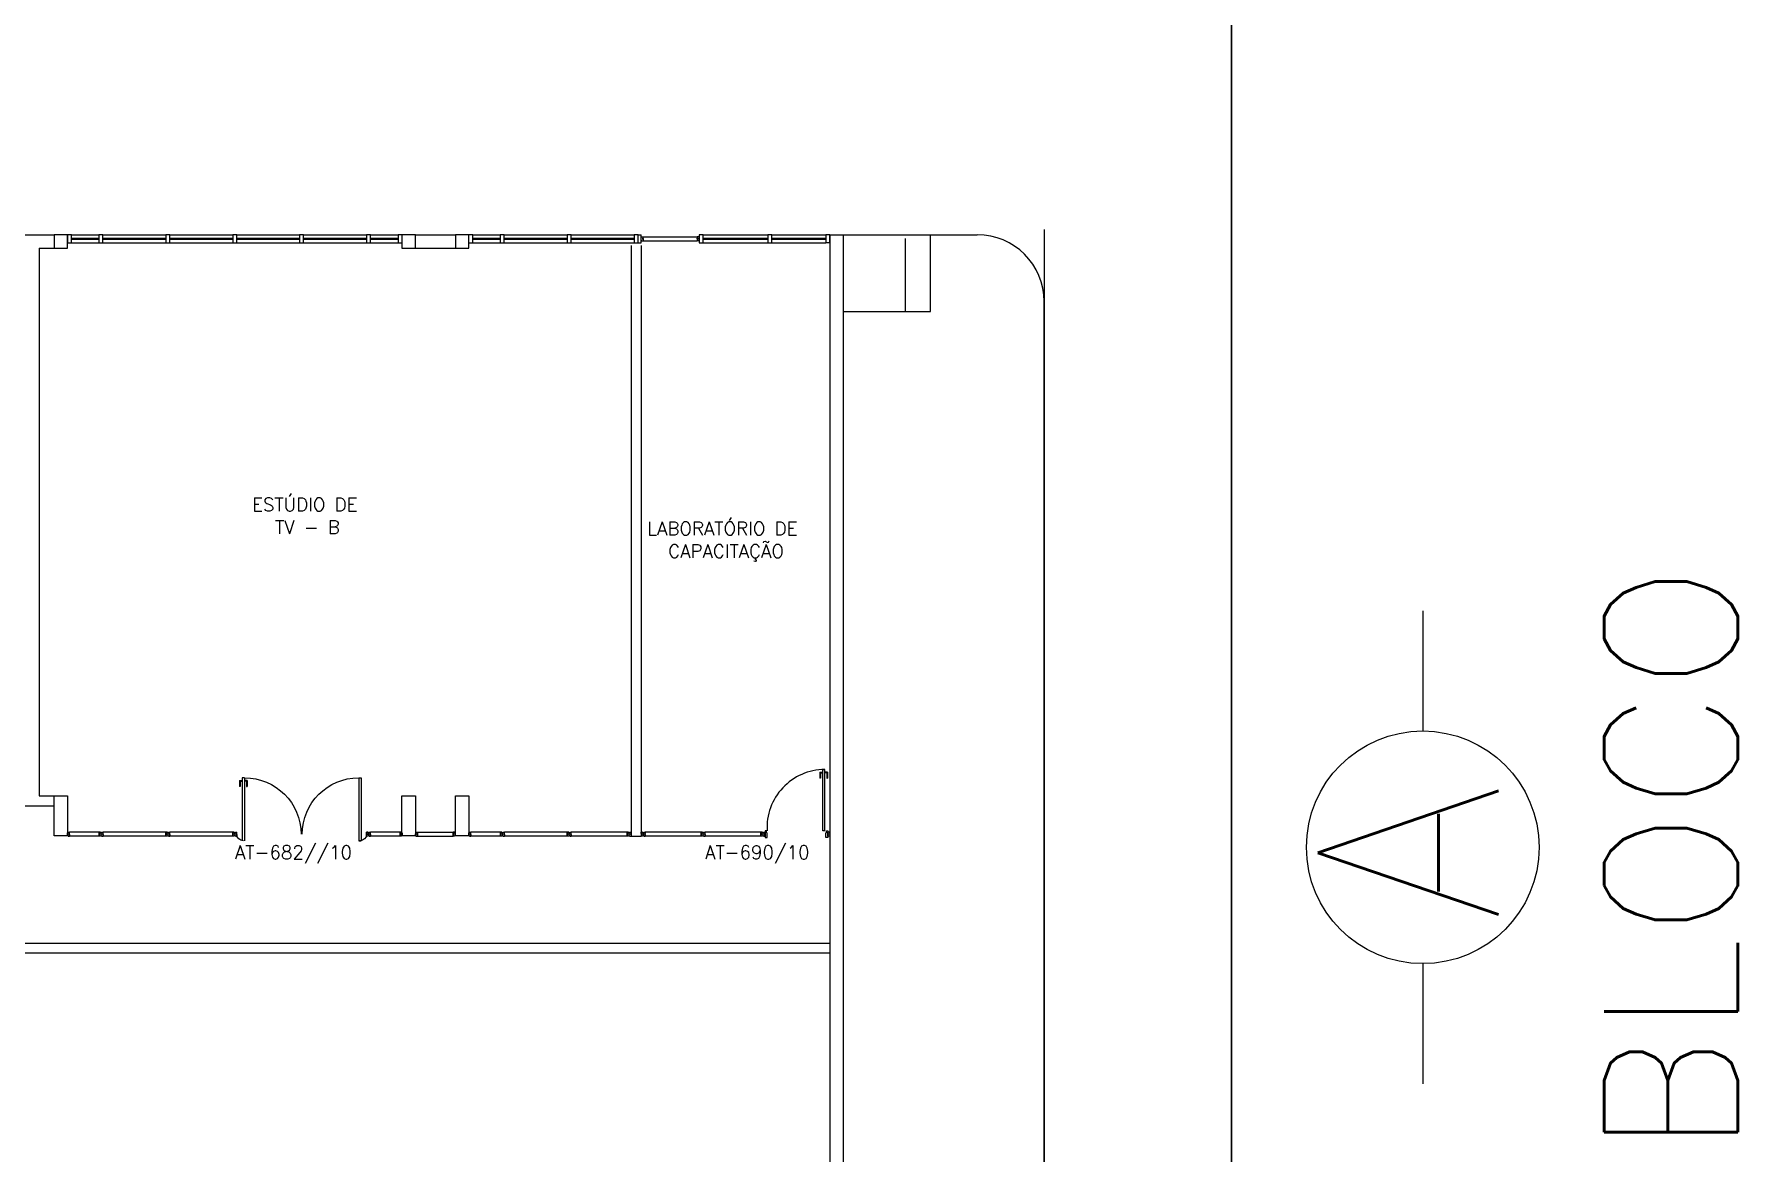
# Model space of a CAD drawing. Header units: millimetres. Extents: x 2552 to 3104, y 1319 to 1450.
# Drawn here: x 2765.37 to 2790.84, y 1338.01 to 1354.74 of the extents above; entities that cross this region are included whole.
import ezdxf

# ---------------------------------------------------------------- set-up
doc = ezdxf.new("R2010")
doc.units = ezdxf.units.MM
doc.linetypes.add('HIDDEN', pattern=[0.375, 0.25, -0.125])
for name, color, linetype in [('AR-DIV-EXI', 2, 'Continuous'), ('AR-EST-CNC', 3, 'Continuous'), ('AR-PIS', 1, 'Continuous'), ('AR-POR-PRJ', 1, 'HIDDEN'), ('AR-REV', 2, 'Continuous'), ('BI-POR-EXI', 2, 'Continuous'), ('DIV', 2, 'Continuous'), ('PA-ARR-CAL', 1, 'Continuous'), ('PISO', 1, 'Continuous'), ('TEXTO', 2, 'Continuous'), ('TEXTO-ENDEREÇO', 2, 'Continuous'), ('TXT-IDENTIFICAÇÃO', 4, 'Continuous')]:
    doc.layers.add(name, color=color, linetype=linetype)
doc.styles.add('LEGENDA', font='romans.shx', dxfattribs={"height": 0.2})
doc.styles.add('UNB-100', font='simplex.shx', dxfattribs={"height": 0.2})
doc.styles.add('UNB-100-1', font='simplex.shx', dxfattribs={"height": 0.2})

# ---------------------------------------------------------------- blocks, each defined once
blk = doc.blocks.new('ESQCIR-TTN')
for p, q in [((0, 0), (0, -0.12)), ((0.06, 0), (0, 0)), ((0.06, 0), (0.477, 0)), ((0.06, -0.12), (0.06, 0)), ((0.53, 0), (0.47, 0)), ((0.47, 0), (0.47, -0.12)), ((0.53, 0), (1.472, 0)), ((0.53, -0.12), (0.53, 0)), ((1.53, 0), (1.47, 0)), ((1.47, 0), (1.47, -0.12)), ((1.53, 0), (2.472, 0)), ((1.53, -0.12), (1.53, 0)), ((2.53, 0), (2.47, 0)), ((2.47, 0), (2.47, -0.12)), ((2.53, 0), (3.472, 0)), ((2.53, -0.12), (2.53, 0)), ((3.53, 0), (3.47, 0)), ((3.47, 0), (3.47, -0.12)), ((3.53, 0), (4.472, 0)), ((3.53, -0.12), (3.53, 0)), ((4.53, 0), (4.47, 0)), ((4.47, 0), (4.47, -0.12)), ((4.53, 0), (4.941, 0)), ((4.53, -0.12), (4.53, 0)), ((4.941, 0), (4.941, -0.12)), ((5.001, 0), (4.941, 0)), ((5.001, -0.12), (5.001, 0)), ((0, -0.12), (0.06, -0.12)), ((0.06, -0.054), (0.477, -0.054)), ((0.06, -0.066), (0.477, -0.066)), ((0.06, -0.12), (0.477, -0.12)), ((0.47, -0.12), (0.53, -0.12)), ((0.53, -0.054), (1.472, -0.054)), ((0.53, -0.066), (1.472, -0.066)), ((0.53, -0.12), (1.472, -0.12)), ((1.47, -0.12), (1.53, -0.12)), ((1.53, -0.054), (2.472, -0.054)), ((1.53, -0.066), (2.472, -0.066)), ((1.53, -0.12), (2.472, -0.12)), ((2.47, -0.12), (2.53, -0.12)), ((2.53, -0.054), (3.472, -0.054)), ((2.53, -0.066), (3.472, -0.066)), ((2.53, -0.12), (3.472, -0.12)), ((3.47, -0.12), (3.53, -0.12)), ((3.53, -0.054), (4.472, -0.054)), ((3.53, -0.066), (4.472, -0.066)), ((3.53, -0.12), (4.472, -0.12)), ((4.47, -0.12), (4.53, -0.12)), ((4.53, -0.05), (4.941, -0.05)), ((4.53, -0.066), (4.941, -0.066)), ((4.53, -0.12), (4.941, -0.12)), ((4.941, -0.12), (5.001, -0.12))]:
    blk.add_line(p, q)
blk = doc.blocks.new('PDV2D-TTN')
at = {"layer": 'DIV'}
for p, q in [((0.03, 0.05), (0.06, 0.05)), ((0.03, 0.035), (0.03, 0.05)), ((0.03, -0.035), (0.03, 0.035)), ((0.06, 0.05), (0.06, -0.02)), ((0.941, 0.05), (0.941, -0.02)), ((0.971, 0.05), (0.941, 0.05)), ((0.971, 0.035), (0.971, 0.05)), ((0.971, -0.035), (0.971, 0.035)), ((0.03, -0.05), (0.03, -0.035)), ((0.05, -0.05), (0.03, -0.05)), ((0.05, -0.02), (0.06, -0.02)), ((0.05, -0.02), (0.05, -0.05)), ((0.079, -0.05), (0.109, -0.05)), ((0.079, -0.05), (0.079, -0.965)), ((0.109, -0.05), (0.109, -0.965)), ((0.951, -0.02), (0.941, -0.02)), ((0.951, -0.02), (0.951, -0.05)), ((0.951, -0.05), (0.971, -0.05)), ((0.971, -0.05), (0.971, -0.035)), ((0.109, -0.965), (0.079, -0.965))]:
    blk.add_line(p, q, dxfattribs=at)
at = {"layer": 'DIV', "color": 1}
for p, q in [((0.036, -0.925), (0.036, -0.835)), ((0.046, -0.835), (0.036, -0.835)), ((0.036, -0.915), (0.079, -0.915)), ((0.036, -0.925), (0.079, -0.925)), ((0.046, -0.915), (0.046, -0.835)), ((0.141, -0.915), (0.109, -0.915)), ((0.151, -0.925), (0.109, -0.925)), ((0.141, -0.915), (0.141, -0.835)), ((0.141, -0.835), (0.151, -0.835)), ((0.151, -0.925), (0.151, -0.835))]:
    blk.add_line(p, q, dxfattribs=at)
blk.add_arc((0.076, -0.1), 0.865, 270.2128, 3.3212, dxfattribs=at)
blk = doc.blocks.new('PDVDP-TTN')
at = {"color": 2}
for p, q in [((0.112, 0.84), (0.112, -0.1)), ((0.147, 0.84), (0.112, 0.84)), ((0.147, 0.84), (0.147, -0.1)), ((1.853, 0.84), (1.888, 0.84)), ((1.853, 0.84), (1.853, -0.1)), ((1.888, 0.84), (1.888, -0.1)), ((0.009, 0), (-0.009, 0)), ((0, -0.012), (0, 0.01)), ((0.147, -0.1), (0.112, -0.1))]:
    blk.add_line(p, q, dxfattribs=at)
at = {"color": 1}
for centre, radius, start, end in [((0.148, -0.002), 0.843, 0, 90), ((1.853, -0.002), 0.843, 90, 180), ((0.131, 0), 0.101, 180, 270), ((1.87, 0), 0.101, 270, 0)]:
    blk.add_arc(centre, radius, start, end, dxfattribs=at)

msp = doc.modelspace()

# ---------------------------------------------------------------- linework, layer by layer
at = {"layer": 'AR-DIV-EXI'}
for p, q in [((2765.862, 1342.777), (2765.872, 1342.777)), ((2765.862, 1342.777), (2765.872, 1342.777)), ((2765.872, 1342.777), (2765.862, 1342.777)), ((2765.875, 1342.797), (2765.867, 1342.797)), ((2765.867, 1342.778), (2765.867, 1342.797)), ((2765.867, 1342.772), (2765.867, 1342.782)), ((2765.867, 1342.782), (2765.867, 1342.772)), ((2765.867, 1342.757), (2765.867, 1342.778)), ((2765.867, 1342.757), (2765.875, 1342.757)), ((2765.875, 1342.807), (2765.897, 1342.807)), ((2765.875, 1342.807), (2765.875, 1342.797)), ((2765.875, 1342.747), (2765.875, 1342.757)), ((2765.875, 1342.747), (2765.897, 1342.747)), ((2765.888, 1342.783), (2765.897, 1342.783)), ((2765.888, 1342.783), (2765.888, 1342.771)), ((2765.888, 1342.783), (2765.897, 1342.783)), ((2765.888, 1342.783), (2765.888, 1342.771)), ((2765.888, 1342.773), (2765.888, 1342.781)), ((2765.888, 1342.771), (2765.897, 1342.771)), ((2765.888, 1342.771), (2765.897, 1342.771)), ((2765.89, 1342.783), (2765.894, 1342.783)), ((2765.89, 1342.771), (2765.894, 1342.771)), ((2765.897, 1342.747), (2765.897, 1342.807)), ((2765.897, 1342.747), (2765.897, 1342.807)), ((2766.337, 1342.807), (2765.897, 1342.807)), ((2765.897, 1342.786), (2765.897, 1342.804)), ((2765.897, 1342.772), (2765.897, 1342.782)), ((2765.897, 1342.772), (2765.897, 1342.782)), ((2765.897, 1342.768), (2765.897, 1342.75)), ((2766.337, 1342.747), (2765.897, 1342.747)), ((2766.359, 1342.807), (2766.337, 1342.807)), ((2766.337, 1342.807), (2766.337, 1342.783)), ((2766.337, 1342.747), (2766.337, 1342.807)), ((2766.337, 1342.807), (2766.337, 1342.786)), ((2766.337, 1342.786), (2766.337, 1342.804)), ((2766.349, 1342.783), (2766.337, 1342.783)), ((2766.347, 1342.783), (2766.337, 1342.783)), ((2766.337, 1342.772), (2766.337, 1342.782)), ((2766.337, 1342.747), (2766.337, 1342.771)), ((2766.349, 1342.771), (2766.337, 1342.771)), ((2766.347, 1342.771), (2766.337, 1342.771)), ((2766.337, 1342.768), (2766.337, 1342.75)), ((2766.359, 1342.747), (2766.337, 1342.747)), ((2766.347, 1342.783), (2766.347, 1342.771)), ((2766.349, 1342.771), (2766.349, 1342.783)), ((2766.359, 1342.807), (2766.359, 1342.797)), ((2766.359, 1342.797), (2766.375, 1342.797)), ((2766.359, 1342.757), (2766.375, 1342.757)), ((2766.359, 1342.747), (2766.359, 1342.757)), ((2766.362, 1342.777), (2766.372, 1342.777)), ((2766.372, 1342.777), (2766.362, 1342.777)), ((2766.362, 1342.777), (2766.372, 1342.777)), ((2766.372, 1342.777), (2766.362, 1342.777)), ((2766.367, 1342.782), (2766.367, 1342.772)), ((2766.367, 1342.772), (2766.367, 1342.782)), ((2766.367, 1342.782), (2766.367, 1342.772)), ((2766.375, 1342.807), (2766.397, 1342.807)), ((2766.375, 1342.807), (2766.375, 1342.797)), ((2766.375, 1342.747), (2766.375, 1342.757)), ((2766.375, 1342.747), (2766.397, 1342.747)), ((2766.388, 1342.783), (2766.397, 1342.783)), ((2766.388, 1342.783), (2766.388, 1342.771)), ((2766.388, 1342.771), (2766.388, 1342.783)), ((2766.388, 1342.783), (2766.397, 1342.783)), ((2766.388, 1342.771), (2766.397, 1342.771)), ((2766.388, 1342.771), (2766.397, 1342.771)), ((2766.397, 1342.747), (2766.397, 1342.807)), ((2766.397, 1342.783), (2766.397, 1342.807)), ((2767.337, 1342.807), (2766.397, 1342.807)), ((2766.397, 1342.772), (2766.397, 1342.782)), ((2766.397, 1342.771), (2766.397, 1342.747)), ((2767.337, 1342.747), (2766.397, 1342.747)), ((2767.359, 1342.807), (2767.337, 1342.807)), ((2767.337, 1342.807), (2767.337, 1342.783)), ((2767.337, 1342.807), (2767.337, 1342.786)), ((2767.337, 1342.747), (2767.337, 1342.807)), ((2767.337, 1342.786), (2767.337, 1342.804)), ((2767.349, 1342.783), (2767.337, 1342.783)), ((2767.347, 1342.783), (2767.337, 1342.783)), ((2767.337, 1342.772), (2767.337, 1342.782)), ((2767.337, 1342.747), (2767.337, 1342.771)), ((2767.349, 1342.771), (2767.337, 1342.771)), ((2767.347, 1342.771), (2767.337, 1342.771)), ((2767.337, 1342.768), (2767.337, 1342.75)), ((2767.359, 1342.747), (2767.337, 1342.747)), ((2767.349, 1342.771), (2767.349, 1342.783)), ((2767.359, 1342.807), (2767.359, 1342.797)), ((2767.359, 1342.797), (2767.375, 1342.797)), ((2767.359, 1342.757), (2767.375, 1342.757)), ((2767.359, 1342.747), (2767.359, 1342.757)), ((2767.362, 1342.777), (2767.372, 1342.777)), ((2767.372, 1342.777), (2767.362, 1342.777)), ((2767.362, 1342.777), (2767.372, 1342.777)), ((2767.372, 1342.777), (2767.362, 1342.777)), ((2767.367, 1342.782), (2767.367, 1342.772)), ((2767.367, 1342.772), (2767.367, 1342.782)), ((2767.367, 1342.782), (2767.367, 1342.772)), ((2767.375, 1342.807), (2767.397, 1342.807)), ((2767.375, 1342.807), (2767.375, 1342.797)), ((2767.375, 1342.747), (2767.375, 1342.757)), ((2767.375, 1342.747), (2767.397, 1342.747)), ((2767.388, 1342.783), (2767.397, 1342.783)), ((2767.388, 1342.783), (2767.388, 1342.771)), ((2767.388, 1342.771), (2767.388, 1342.783)), ((2767.388, 1342.783), (2767.397, 1342.783)), ((2767.388, 1342.771), (2767.397, 1342.771)), ((2767.388, 1342.771), (2767.397, 1342.771)), ((2768.337, 1342.807), (2767.397, 1342.807)), ((2767.397, 1342.747), (2767.397, 1342.807)), ((2767.397, 1342.783), (2767.397, 1342.807)), ((2767.397, 1342.772), (2767.397, 1342.782)), ((2767.397, 1342.771), (2767.397, 1342.747)), ((2768.337, 1342.747), (2767.397, 1342.747)), ((2768.337, 1342.807), (2768.337, 1342.786)), ((2768.337, 1342.807), (2768.337, 1342.783)), ((2768.359, 1342.807), (2768.337, 1342.807)), ((2768.337, 1342.747), (2768.337, 1342.807)), ((2768.337, 1342.786), (2768.337, 1342.804)), ((2768.347, 1342.783), (2768.337, 1342.783)), ((2768.349, 1342.783), (2768.337, 1342.783)), ((2768.337, 1342.772), (2768.337, 1342.782)), ((2768.347, 1342.771), (2768.337, 1342.771)), ((2768.349, 1342.771), (2768.337, 1342.771)), ((2768.337, 1342.747), (2768.337, 1342.771)), ((2768.337, 1342.768), (2768.337, 1342.75)), ((2768.359, 1342.747), (2768.337, 1342.747)), ((2768.347, 1342.783), (2768.347, 1342.771)), ((2768.349, 1342.771), (2768.349, 1342.783)), ((2768.359, 1342.807), (2768.359, 1342.797)), ((2768.359, 1342.797), (2768.375, 1342.797)), ((2768.359, 1342.747), (2768.359, 1342.757)), ((2768.359, 1342.757), (2768.375, 1342.757)), ((2768.372, 1342.777), (2768.362, 1342.777)), ((2768.362, 1342.777), (2768.372, 1342.777)), ((2768.372, 1342.777), (2768.362, 1342.777)), ((2768.362, 1342.777), (2768.372, 1342.777)), ((2768.367, 1342.782), (2768.367, 1342.772)), ((2768.367, 1342.772), (2768.367, 1342.782)), ((2768.367, 1342.782), (2768.367, 1342.772)), ((2768.375, 1342.807), (2768.375, 1342.797)), ((2768.375, 1342.807), (2768.397, 1342.807)), ((2768.375, 1342.747), (2768.375, 1342.757)), ((2768.375, 1342.747), (2768.397, 1342.747)), ((2768.388, 1342.783), (2768.397, 1342.783)), ((2768.388, 1342.783), (2768.397, 1342.783)), ((2768.388, 1342.771), (2768.388, 1342.783)), ((2768.388, 1342.783), (2768.388, 1342.771)), ((2768.388, 1342.771), (2768.397, 1342.771)), ((2768.388, 1342.771), (2768.397, 1342.771)), ((2768.397, 1342.783), (2768.397, 1342.807)), ((2768.397, 1342.747), (2768.397, 1342.807)), ((2768.397, 1342.772), (2768.397, 1342.782)), ((2768.397, 1342.771), (2768.397, 1342.747)), ((2770.337, 1342.807), (2770.337, 1342.786)), ((2770.337, 1342.747), (2770.337, 1342.807)), ((2770.359, 1342.807), (2770.337, 1342.807)), ((2770.337, 1342.807), (2770.337, 1342.783)), ((2770.337, 1342.786), (2770.337, 1342.804)), ((2770.347, 1342.783), (2770.337, 1342.783)), ((2770.349, 1342.783), (2770.337, 1342.783)), ((2770.337, 1342.772), (2770.337, 1342.782)), ((2770.347, 1342.771), (2770.337, 1342.771)), ((2770.337, 1342.747), (2770.337, 1342.771)), ((2770.349, 1342.771), (2770.337, 1342.771)), ((2770.337, 1342.768), (2770.337, 1342.75)), ((2770.359, 1342.747), (2770.337, 1342.747)), ((2770.347, 1342.783), (2770.347, 1342.771)), ((2770.349, 1342.771), (2770.349, 1342.783)), ((2770.359, 1342.807), (2770.359, 1342.797)), ((2770.359, 1342.797), (2770.375, 1342.797)), ((2770.359, 1342.757), (2770.375, 1342.757)), ((2770.359, 1342.747), (2770.359, 1342.757)), ((2770.372, 1342.777), (2770.362, 1342.777)), ((2770.362, 1342.777), (2770.372, 1342.777)), ((2770.372, 1342.777), (2770.362, 1342.777)), ((2770.362, 1342.777), (2770.372, 1342.777)), ((2770.367, 1342.782), (2770.367, 1342.772)), ((2770.367, 1342.782), (2770.367, 1342.772)), ((2770.367, 1342.772), (2770.367, 1342.782)), ((2770.375, 1342.807), (2770.397, 1342.807)), ((2770.375, 1342.807), (2770.375, 1342.797)), ((2770.375, 1342.747), (2770.375, 1342.757)), ((2770.375, 1342.747), (2770.397, 1342.747)), ((2770.388, 1342.783), (2770.397, 1342.783)), ((2770.388, 1342.783), (2770.388, 1342.771)), ((2770.388, 1342.771), (2770.388, 1342.783)), ((2770.388, 1342.783), (2770.397, 1342.783)), ((2770.388, 1342.771), (2770.397, 1342.771)), ((2770.388, 1342.771), (2770.397, 1342.771)), ((2770.837, 1342.807), (2770.397, 1342.807)), ((2770.397, 1342.747), (2770.397, 1342.807)), ((2770.397, 1342.783), (2770.397, 1342.807)), ((2770.397, 1342.772), (2770.397, 1342.782)), ((2770.397, 1342.771), (2770.397, 1342.747)), ((2770.837, 1342.747), (2770.397, 1342.747)), ((2770.837, 1342.747), (2770.837, 1342.807)), ((2770.837, 1342.807), (2770.837, 1342.786)), ((2770.837, 1342.806), (2770.837, 1342.746)), ((2770.859, 1342.806), (2770.837, 1342.806)), ((2770.837, 1342.786), (2770.837, 1342.804)), ((2770.837, 1342.785), (2770.837, 1342.803)), ((2770.846, 1342.783), (2770.837, 1342.783)), ((2770.846, 1342.782), (2770.837, 1342.782)), ((2770.837, 1342.772), (2770.837, 1342.782)), ((2770.837, 1342.781), (2770.837, 1342.771)), ((2770.846, 1342.771), (2770.837, 1342.771)), ((2770.846, 1342.77), (2770.837, 1342.77)), ((2770.837, 1342.768), (2770.837, 1342.75)), ((2770.837, 1342.767), (2770.837, 1342.749)), ((2770.859, 1342.746), (2770.837, 1342.746)), ((2770.844, 1342.782), (2770.84, 1342.782)), ((2770.844, 1342.77), (2770.84, 1342.77)), ((2770.846, 1342.783), (2770.846, 1342.771)), ((2770.846, 1342.77), (2770.846, 1342.782)), ((2770.846, 1342.78), (2770.846, 1342.772)), ((2770.859, 1342.806), (2770.859, 1342.796)), ((2770.867, 1342.796), (2770.859, 1342.796)), ((2770.859, 1342.756), (2770.867, 1342.756)), ((2770.859, 1342.746), (2770.859, 1342.756)), ((2770.872, 1342.777), (2770.862, 1342.777)), ((2770.872, 1342.776), (2770.862, 1342.776)), ((2770.867, 1342.796), (2770.867, 1342.775)), ((2770.867, 1342.782), (2770.867, 1342.772)), ((2770.867, 1342.781), (2770.867, 1342.771)), ((2770.867, 1342.775), (2770.867, 1342.756)), ((2771.06, 1342.777), (2771.071, 1342.777)), ((2771.06, 1342.776), (2771.071, 1342.776)), ((2771.066, 1342.796), (2771.074, 1342.796)), ((2771.066, 1342.796), (2771.066, 1342.775)), ((2771.066, 1342.782), (2771.066, 1342.772)), ((2771.066, 1342.781), (2771.066, 1342.771)), ((2771.066, 1342.775), (2771.066, 1342.756)), ((2771.074, 1342.756), (2771.066, 1342.756)), ((2771.074, 1342.806), (2771.074, 1342.796)), ((2771.074, 1342.806), (2771.096, 1342.806)), ((2771.074, 1342.746), (2771.074, 1342.756)), ((2771.074, 1342.746), (2771.096, 1342.746)), ((2771.086, 1342.783), (2771.086, 1342.771)), ((2771.086, 1342.783), (2771.096, 1342.783)), ((2771.086, 1342.782), (2771.096, 1342.782)), ((2771.086, 1342.77), (2771.086, 1342.782)), ((2771.086, 1342.78), (2771.086, 1342.772)), ((2771.086, 1342.771), (2771.096, 1342.771)), ((2771.086, 1342.77), (2771.096, 1342.77)), ((2771.088, 1342.782), (2771.093, 1342.782)), ((2771.088, 1342.77), (2771.093, 1342.77)), ((2771.096, 1342.807), (2771.631, 1342.807)), ((2771.096, 1342.747), (2771.096, 1342.807)), ((2771.096, 1342.807), (2771.096, 1342.786)), ((2771.096, 1342.806), (2771.096, 1342.746)), ((2771.096, 1342.786), (2771.096, 1342.804)), ((2771.096, 1342.785), (2771.096, 1342.803)), ((2771.096, 1342.772), (2771.096, 1342.782)), ((2771.096, 1342.781), (2771.096, 1342.771)), ((2771.096, 1342.768), (2771.096, 1342.75)), ((2771.096, 1342.767), (2771.096, 1342.749)), ((2771.096, 1342.747), (2771.631, 1342.747)), ((2771.631, 1342.807), (2771.631, 1342.747)), ((2771.653, 1342.807), (2771.631, 1342.807)), ((2771.631, 1342.748), (2771.631, 1342.807)), ((2771.631, 1342.807), (2771.631, 1342.787)), ((2771.631, 1342.787), (2771.631, 1342.805)), ((2771.631, 1342.786), (2771.631, 1342.804)), ((2771.641, 1342.784), (2771.631, 1342.784)), ((2771.641, 1342.783), (2771.631, 1342.783)), ((2771.631, 1342.773), (2771.631, 1342.783)), ((2771.631, 1342.782), (2771.631, 1342.772)), ((2771.641, 1342.772), (2771.631, 1342.772)), ((2771.641, 1342.771), (2771.631, 1342.771)), ((2771.631, 1342.769), (2771.631, 1342.751)), ((2771.631, 1342.768), (2771.631, 1342.75)), ((2771.653, 1342.747), (2771.631, 1342.747)), ((2771.639, 1342.783), (2771.634, 1342.783)), ((2771.639, 1342.771), (2771.634, 1342.771)), ((2771.641, 1342.784), (2771.641, 1342.772)), ((2771.641, 1342.771), (2771.641, 1342.783)), ((2771.641, 1342.781), (2771.641, 1342.773)), ((2771.653, 1342.807), (2771.653, 1342.797)), ((2771.661, 1342.797), (2771.653, 1342.797)), ((2771.653, 1342.757), (2771.661, 1342.757)), ((2771.653, 1342.747), (2771.653, 1342.757)), ((2771.666, 1342.778), (2771.656, 1342.778)), ((2771.666, 1342.777), (2771.656, 1342.777)), ((2771.661, 1342.797), (2771.661, 1342.777)), ((2771.661, 1342.784), (2771.661, 1342.773)), ((2771.661, 1342.782), (2771.661, 1342.772)), ((2771.661, 1342.777), (2771.661, 1342.757)), ((2771.862, 1342.777), (2771.872, 1342.777)), ((2771.862, 1342.777), (2771.872, 1342.777)), ((2771.872, 1342.777), (2771.862, 1342.777)), ((2771.875, 1342.797), (2771.867, 1342.797)), ((2771.867, 1342.778), (2771.867, 1342.797)), ((2771.867, 1342.772), (2771.867, 1342.782)), ((2771.867, 1342.782), (2771.867, 1342.772)), ((2771.867, 1342.757), (2771.867, 1342.778)), ((2771.867, 1342.757), (2771.875, 1342.757)), ((2771.875, 1342.807), (2771.897, 1342.807)), ((2771.875, 1342.807), (2771.875, 1342.797)), ((2771.875, 1342.747), (2771.875, 1342.757)), ((2771.875, 1342.747), (2771.897, 1342.747)), ((2771.888, 1342.783), (2771.897, 1342.783)), ((2771.888, 1342.783), (2771.888, 1342.771)), ((2771.888, 1342.783), (2771.897, 1342.783)), ((2771.888, 1342.783), (2771.888, 1342.771)), ((2771.888, 1342.773), (2771.888, 1342.781)), ((2771.888, 1342.771), (2771.897, 1342.771)), ((2771.888, 1342.771), (2771.897, 1342.771)), ((2771.89, 1342.783), (2771.894, 1342.783)), ((2771.89, 1342.771), (2771.894, 1342.771)), ((2771.897, 1342.747), (2771.897, 1342.807)), ((2771.897, 1342.747), (2771.897, 1342.807)), ((2772.337, 1342.807), (2771.897, 1342.807)), ((2771.897, 1342.786), (2771.897, 1342.804)), ((2771.897, 1342.772), (2771.897, 1342.782)), ((2771.897, 1342.772), (2771.897, 1342.782)), ((2771.897, 1342.768), (2771.897, 1342.75)), ((2772.337, 1342.747), (2771.897, 1342.747)), ((2772.359, 1342.807), (2772.337, 1342.807)), ((2772.337, 1342.807), (2772.337, 1342.783)), ((2772.337, 1342.747), (2772.337, 1342.807)), ((2772.337, 1342.807), (2772.337, 1342.786)), ((2772.337, 1342.786), (2772.337, 1342.804)), ((2772.349, 1342.783), (2772.337, 1342.783)), ((2772.347, 1342.783), (2772.337, 1342.783)), ((2772.337, 1342.772), (2772.337, 1342.782)), ((2772.337, 1342.747), (2772.337, 1342.771)), ((2772.349, 1342.771), (2772.337, 1342.771)), ((2772.347, 1342.771), (2772.337, 1342.771)), ((2772.337, 1342.768), (2772.337, 1342.75)), ((2772.359, 1342.747), (2772.337, 1342.747)), ((2772.347, 1342.783), (2772.347, 1342.771)), ((2772.349, 1342.771), (2772.349, 1342.783)), ((2772.359, 1342.807), (2772.359, 1342.797)), ((2772.359, 1342.797), (2772.375, 1342.797)), ((2772.359, 1342.757), (2772.375, 1342.757)), ((2772.359, 1342.747), (2772.359, 1342.757)), ((2772.362, 1342.777), (2772.372, 1342.777)), ((2772.372, 1342.777), (2772.362, 1342.777)), ((2772.362, 1342.777), (2772.372, 1342.777)), ((2772.372, 1342.777), (2772.362, 1342.777)), ((2772.367, 1342.782), (2772.367, 1342.772)), ((2772.367, 1342.772), (2772.367, 1342.782)), ((2772.367, 1342.782), (2772.367, 1342.772)), ((2772.375, 1342.807), (2772.397, 1342.807)), ((2772.375, 1342.807), (2772.375, 1342.797)), ((2772.375, 1342.747), (2772.375, 1342.757)), ((2772.375, 1342.747), (2772.397, 1342.747)), ((2772.388, 1342.783), (2772.397, 1342.783)), ((2772.388, 1342.783), (2772.388, 1342.771)), ((2772.388, 1342.771), (2772.388, 1342.783)), ((2772.388, 1342.783), (2772.397, 1342.783)), ((2772.388, 1342.771), (2772.397, 1342.771)), ((2772.388, 1342.771), (2772.397, 1342.771)), ((2772.397, 1342.747), (2772.397, 1342.807)), ((2772.397, 1342.783), (2772.397, 1342.807)), ((2773.337, 1342.807), (2772.397, 1342.807)), ((2772.397, 1342.772), (2772.397, 1342.782)), ((2772.397, 1342.771), (2772.397, 1342.747)), ((2773.337, 1342.747), (2772.397, 1342.747)), ((2773.359, 1342.807), (2773.337, 1342.807)), ((2773.337, 1342.807), (2773.337, 1342.783)), ((2773.337, 1342.807), (2773.337, 1342.786)), ((2773.337, 1342.747), (2773.337, 1342.807)), ((2773.337, 1342.786), (2773.337, 1342.804)), ((2773.349, 1342.783), (2773.337, 1342.783)), ((2773.347, 1342.783), (2773.337, 1342.783)), ((2773.337, 1342.772), (2773.337, 1342.782)), ((2773.337, 1342.747), (2773.337, 1342.771)), ((2773.349, 1342.771), (2773.337, 1342.771)), ((2773.347, 1342.771), (2773.337, 1342.771)), ((2773.337, 1342.768), (2773.337, 1342.75)), ((2773.359, 1342.747), (2773.337, 1342.747)), ((2773.347, 1342.783), (2773.347, 1342.771)), ((2773.349, 1342.771), (2773.349, 1342.783)), ((2773.359, 1342.807), (2773.359, 1342.797)), ((2773.359, 1342.797), (2773.375, 1342.797)), ((2773.359, 1342.757), (2773.375, 1342.757)), ((2773.359, 1342.747), (2773.359, 1342.757)), ((2773.362, 1342.777), (2773.372, 1342.777)), ((2773.372, 1342.777), (2773.362, 1342.777)), ((2773.362, 1342.777), (2773.372, 1342.777)), ((2773.372, 1342.777), (2773.362, 1342.777)), ((2773.367, 1342.782), (2773.367, 1342.772)), ((2773.367, 1342.772), (2773.367, 1342.782)), ((2773.367, 1342.782), (2773.367, 1342.772)), ((2773.375, 1342.807), (2773.397, 1342.807)), ((2773.375, 1342.807), (2773.375, 1342.797)), ((2773.375, 1342.747), (2773.375, 1342.757)), ((2773.375, 1342.747), (2773.397, 1342.747)), ((2773.388, 1342.783), (2773.397, 1342.783)), ((2773.388, 1342.783), (2773.388, 1342.771)), ((2773.388, 1342.771), (2773.388, 1342.783)), ((2773.388, 1342.783), (2773.397, 1342.783)), ((2773.388, 1342.771), (2773.397, 1342.771)), ((2773.388, 1342.771), (2773.397, 1342.771)), ((2773.397, 1342.747), (2773.397, 1342.807)), ((2773.397, 1342.783), (2773.397, 1342.807)), ((2774.232, 1342.807), (2773.397, 1342.807)), ((2773.397, 1342.772), (2773.397, 1342.782)), ((2773.397, 1342.771), (2773.397, 1342.747)), ((2774.232, 1342.747), (2773.397, 1342.747)), ((2774.254, 1342.807), (2774.232, 1342.807)), ((2774.232, 1342.807), (2774.232, 1342.783)), ((2774.232, 1342.807), (2774.232, 1342.786)), ((2774.232, 1342.747), (2774.232, 1342.807)), ((2774.232, 1342.786), (2774.232, 1342.804)), ((2774.243, 1342.783), (2774.232, 1342.783)), ((2774.241, 1342.783), (2774.232, 1342.783)), ((2774.232, 1342.772), (2774.232, 1342.782)), ((2774.232, 1342.747), (2774.232, 1342.771)), ((2774.243, 1342.771), (2774.232, 1342.771)), ((2774.241, 1342.771), (2774.232, 1342.771)), ((2774.232, 1342.768), (2774.232, 1342.75)), ((2774.254, 1342.747), (2774.232, 1342.747)), ((2774.243, 1342.771), (2774.243, 1342.783)), ((2774.254, 1342.807), (2774.254, 1342.797)), ((2774.254, 1342.797), (2774.27, 1342.797)), ((2774.254, 1342.757), (2774.27, 1342.757)), ((2774.254, 1342.747), (2774.254, 1342.757)), ((2774.257, 1342.777), (2774.267, 1342.777)), ((2774.267, 1342.777), (2774.257, 1342.777)), ((2774.257, 1342.777), (2774.267, 1342.777)), ((2774.267, 1342.777), (2774.257, 1342.777)), ((2774.262, 1342.782), (2774.262, 1342.772)), ((2774.262, 1342.772), (2774.262, 1342.782)), ((2774.262, 1342.782), (2774.262, 1342.772)), ((2774.27, 1342.807), (2774.292, 1342.807)), ((2774.27, 1342.807), (2774.27, 1342.797)), ((2774.27, 1342.747), (2774.27, 1342.757)), ((2774.27, 1342.747), (2774.292, 1342.747)), ((2774.282, 1342.783), (2774.292, 1342.783)), ((2774.282, 1342.783), (2774.282, 1342.771)), ((2774.282, 1342.771), (2774.282, 1342.783)), ((2774.282, 1342.783), (2774.292, 1342.783)), ((2774.282, 1342.771), (2774.292, 1342.771)), ((2774.282, 1342.771), (2774.292, 1342.771)), ((2774.292, 1342.783), (2774.292, 1342.807)), ((2774.292, 1342.771), (2774.292, 1342.747)), ((2774.464, 1342.807), (2774.442, 1342.807)), ((2774.442, 1342.783), (2774.442, 1342.807)), ((2774.451, 1342.783), (2774.442, 1342.783)), ((2774.451, 1342.783), (2774.442, 1342.783)), ((2774.451, 1342.771), (2774.442, 1342.771)), ((2774.451, 1342.771), (2774.442, 1342.771)), ((2774.442, 1342.771), (2774.442, 1342.747)), ((2774.464, 1342.747), (2774.442, 1342.747)), ((2774.451, 1342.783), (2774.451, 1342.771)), ((2774.451, 1342.771), (2774.451, 1342.783)), ((2774.464, 1342.807), (2774.464, 1342.797)), ((2774.48, 1342.797), (2774.464, 1342.797)), ((2774.48, 1342.757), (2774.464, 1342.757)), ((2774.464, 1342.747), (2774.464, 1342.757)), ((2774.477, 1342.777), (2774.467, 1342.777)), ((2774.467, 1342.777), (2774.477, 1342.777)), ((2774.477, 1342.777), (2774.467, 1342.777)), ((2774.467, 1342.777), (2774.477, 1342.777)), ((2774.472, 1342.782), (2774.472, 1342.772)), ((2774.472, 1342.772), (2774.472, 1342.782)), ((2774.472, 1342.782), (2774.472, 1342.772)), ((2774.48, 1342.807), (2774.502, 1342.807)), ((2774.48, 1342.807), (2774.48, 1342.797)), ((2774.48, 1342.747), (2774.48, 1342.757)), ((2774.48, 1342.747), (2774.502, 1342.747)), ((2774.49, 1342.783), (2774.502, 1342.783)), ((2774.49, 1342.771), (2774.49, 1342.783)), ((2774.49, 1342.771), (2774.502, 1342.771)), ((2774.492, 1342.783), (2774.502, 1342.783)), ((2774.492, 1342.771), (2774.502, 1342.771)), ((2774.502, 1342.807), (2774.502, 1342.783)), ((2774.502, 1342.807), (2774.502, 1342.786)), ((2774.502, 1342.747), (2774.502, 1342.807)), ((2775.337, 1342.807), (2774.502, 1342.807)), ((2774.502, 1342.786), (2774.502, 1342.804)), ((2774.502, 1342.772), (2774.502, 1342.782)), ((2774.502, 1342.747), (2774.502, 1342.771)), ((2774.502, 1342.768), (2774.502, 1342.75)), ((2775.337, 1342.747), (2774.502, 1342.747)), ((2775.359, 1342.807), (2775.337, 1342.807)), ((2775.337, 1342.807), (2775.337, 1342.783)), ((2775.337, 1342.807), (2775.337, 1342.786)), ((2775.337, 1342.747), (2775.337, 1342.807)), ((2775.337, 1342.786), (2775.337, 1342.804)), ((2775.349, 1342.783), (2775.337, 1342.783)), ((2775.347, 1342.783), (2775.337, 1342.783)), ((2775.337, 1342.772), (2775.337, 1342.782)), ((2775.337, 1342.747), (2775.337, 1342.771)), ((2775.349, 1342.771), (2775.337, 1342.771)), ((2775.347, 1342.771), (2775.337, 1342.771)), ((2775.337, 1342.768), (2775.337, 1342.75)), ((2775.359, 1342.747), (2775.337, 1342.747)), ((2775.347, 1342.783), (2775.347, 1342.771)), ((2775.349, 1342.771), (2775.349, 1342.783)), ((2775.359, 1342.807), (2775.359, 1342.797)), ((2775.359, 1342.797), (2775.375, 1342.797)), ((2775.359, 1342.757), (2775.375, 1342.757)), ((2775.359, 1342.747), (2775.359, 1342.757)), ((2775.362, 1342.777), (2775.372, 1342.777)), ((2775.372, 1342.777), (2775.362, 1342.777)), ((2775.362, 1342.777), (2775.372, 1342.777)), ((2775.372, 1342.777), (2775.362, 1342.777)), ((2775.367, 1342.782), (2775.367, 1342.772)), ((2775.367, 1342.772), (2775.367, 1342.782)), ((2775.367, 1342.782), (2775.367, 1342.772)), ((2775.375, 1342.807), (2775.397, 1342.807)), ((2775.375, 1342.807), (2775.375, 1342.797)), ((2775.375, 1342.747), (2775.375, 1342.757)), ((2775.375, 1342.747), (2775.397, 1342.747)), ((2775.388, 1342.783), (2775.397, 1342.783)), ((2775.388, 1342.783), (2775.388, 1342.771)), ((2775.388, 1342.771), (2775.388, 1342.783)), ((2775.388, 1342.783), (2775.397, 1342.783)), ((2775.388, 1342.771), (2775.397, 1342.771)), ((2775.388, 1342.771), (2775.397, 1342.771)), ((2775.397, 1342.747), (2775.397, 1342.807)), ((2775.397, 1342.783), (2775.397, 1342.807)), ((2776.233, 1342.807), (2775.397, 1342.807)), ((2775.397, 1342.772), (2775.397, 1342.782)), ((2775.397, 1342.771), (2775.397, 1342.747)), ((2776.233, 1342.747), (2775.397, 1342.747)), ((2776.233, 1342.807), (2776.233, 1342.786)), ((2776.233, 1342.747), (2776.233, 1342.807)), ((2776.255, 1342.807), (2776.233, 1342.807)), ((2776.233, 1342.807), (2776.233, 1342.783)), ((2776.233, 1342.786), (2776.233, 1342.804)), ((2776.243, 1342.783), (2776.233, 1342.783)), ((2776.245, 1342.783), (2776.233, 1342.783)), ((2776.233, 1342.772), (2776.233, 1342.782)), ((2776.243, 1342.771), (2776.233, 1342.771)), ((2776.233, 1342.747), (2776.233, 1342.771)), ((2776.245, 1342.771), (2776.233, 1342.771)), ((2776.233, 1342.768), (2776.233, 1342.75)), ((2776.255, 1342.747), (2776.233, 1342.747)), ((2776.243, 1342.783), (2776.243, 1342.771)), ((2776.245, 1342.771), (2776.245, 1342.783)), ((2776.255, 1342.807), (2776.255, 1342.797)), ((2776.255, 1342.797), (2776.271, 1342.797)), ((2776.255, 1342.757), (2776.271, 1342.757)), ((2776.255, 1342.747), (2776.255, 1342.757)), ((2776.268, 1342.777), (2776.258, 1342.777)), ((2776.258, 1342.777), (2776.268, 1342.777)), ((2776.268, 1342.777), (2776.258, 1342.777)), ((2776.258, 1342.777), (2776.268, 1342.777)), ((2776.263, 1342.782), (2776.263, 1342.772)), ((2776.263, 1342.782), (2776.263, 1342.772)), ((2776.263, 1342.772), (2776.263, 1342.782)), ((2776.271, 1342.807), (2776.293, 1342.807)), ((2776.271, 1342.807), (2776.271, 1342.797)), ((2776.271, 1342.747), (2776.271, 1342.757)), ((2776.271, 1342.747), (2776.293, 1342.747)), ((2776.284, 1342.783), (2776.293, 1342.783)), ((2776.284, 1342.783), (2776.284, 1342.771)), ((2776.284, 1342.771), (2776.284, 1342.783)), ((2776.284, 1342.783), (2776.293, 1342.783)), ((2776.284, 1342.771), (2776.293, 1342.771)), ((2776.284, 1342.771), (2776.293, 1342.771)), ((2776.293, 1342.747), (2776.293, 1342.807)), ((2776.293, 1342.783), (2776.293, 1342.807)), ((2776.293, 1342.772), (2776.293, 1342.782)), ((2776.293, 1342.771), (2776.293, 1342.747)), ((2777.235, 1342.747), (2777.235, 1342.807)), ((2777.235, 1342.807), (2777.235, 1342.786)), ((2777.235, 1342.806), (2777.235, 1342.746)), ((2777.257, 1342.806), (2777.235, 1342.806)), ((2777.235, 1342.786), (2777.235, 1342.804)), ((2777.235, 1342.785), (2777.235, 1342.803)), ((2777.244, 1342.783), (2777.235, 1342.783)), ((2777.244, 1342.782), (2777.235, 1342.782)), ((2777.235, 1342.772), (2777.235, 1342.782)), ((2777.235, 1342.781), (2777.235, 1342.771)), ((2777.244, 1342.771), (2777.235, 1342.771)), ((2777.244, 1342.77), (2777.235, 1342.77)), ((2777.235, 1342.768), (2777.235, 1342.75)), ((2777.235, 1342.767), (2777.235, 1342.749)), ((2777.257, 1342.746), (2777.235, 1342.746)), ((2777.242, 1342.782), (2777.238, 1342.782)), ((2777.242, 1342.77), (2777.238, 1342.77)), ((2777.244, 1342.783), (2777.244, 1342.771)), ((2777.244, 1342.77), (2777.244, 1342.782)), ((2777.244, 1342.78), (2777.244, 1342.772)), ((2777.257, 1342.806), (2777.257, 1342.796)), ((2777.265, 1342.796), (2777.257, 1342.796)), ((2777.257, 1342.756), (2777.265, 1342.756)), ((2777.257, 1342.746), (2777.257, 1342.756)), ((2777.27, 1342.777), (2777.26, 1342.777)), ((2777.27, 1342.776), (2777.26, 1342.776)), ((2777.265, 1342.796), (2777.265, 1342.775)), ((2777.265, 1342.782), (2777.265, 1342.772)), ((2777.265, 1342.781), (2777.265, 1342.771)), ((2777.265, 1342.775), (2777.265, 1342.756))]:
    msp.add_line(p, q, dxfattribs=at)
at = {"layer": 'AR-EST-CNC'}
for points in [[(2765.666, 1351.538), (2765.866, 1351.538), (2765.866, 1351.738), (2765.666, 1351.738)], [(2770.866, 1351.538), (2771.066, 1351.538), (2771.066, 1351.738), (2770.866, 1351.738)], [(2771.666, 1351.538), (2771.866, 1351.538), (2771.866, 1351.738), (2771.666, 1351.738)], [(2765.666, 1343.348), (2765.866, 1343.348), (2765.866, 1342.748), (2765.666, 1342.748)], [(2770.866, 1343.348), (2771.066, 1343.348), (2771.066, 1342.748), (2770.866, 1342.748)], [(2771.666, 1343.348), (2771.866, 1343.348), (2771.866, 1342.748), (2771.666, 1342.748)]]:
    msp.add_lwpolyline(points, close=True, dxfattribs=at)
at = {"layer": 'AR-PIS'}
for p, q in [((2777.466, 1351.738), (2779.466, 1351.738)), ((2777.466, 1351.738), (2777.634, 1351.738)), ((2777.698, 1351.738), (2778.291, 1351.738)), ((2778.374, 1351.738), (2778.39, 1351.738)), ((2778.39, 1351.679), (2778.39, 1350.588)), ((2778.39, 1351.679), (2778.39, 1350.588)), ((2778.418, 1351.738), (2778.454, 1351.738)), ((2778.481, 1351.738), (2779.466, 1351.738)), ((2778.766, 1350.588), (2778.766, 1351.738)), ((2778.766, 1350.588), (2778.766, 1351.738)), ((2777.466, 1350.588), (2778.766, 1350.588)), ((2777.466, 1350.588), (2778.766, 1350.588)), ((2780.466, 1333.628), (2780.466, 1350.738))]:
    msp.add_line(p, q, dxfattribs=at)
msp.add_arc((2779.466, 1350.738), 1, 0, 90, dxfattribs=at)
msp.add_arc((2779.466, 1350.738), 1, 0, 90, dxfattribs=at)
at = {"layer": 'AR-POR-PRJ', "linetype": 'Continuous'}
for p, q in [((2768.439, 1343.577), (2768.439, 1343.487)), ((2768.439, 1343.577), (2768.479, 1343.577)), ((2768.449, 1343.487), (2768.439, 1343.487)), ((2768.449, 1343.567), (2768.449, 1343.487)), ((2768.449, 1343.567), (2768.479, 1343.567)), ((2768.554, 1343.577), (2768.514, 1343.577)), ((2768.544, 1343.567), (2768.514, 1343.567)), ((2768.544, 1343.567), (2768.544, 1343.487)), ((2768.544, 1343.487), (2768.554, 1343.487)), ((2768.554, 1343.577), (2768.554, 1343.487))]:
    msp.add_line(p, q, dxfattribs=at)
at = {"layer": 'AR-REV'}
for p, q in [((2765.066, 1351.738), (2765.668, 1351.738)), ((2771.066, 1351.738), (2771.668, 1351.738)), ((2777.266, 1351.738), (2777.466, 1351.738)), ((2777.266, 1340.998), (2777.266, 1351.738)), ((2777.466, 1333.548), (2777.466, 1351.738)), ((2765.442, 1351.538), (2765.666, 1351.538)), ((2765.442, 1351.538), (2765.442, 1343.348)), ((2771.066, 1351.538), (2771.668, 1351.538)), ((2774.291, 1351.578), (2774.292, 1342.747)), ((2774.441, 1351.578), (2774.442, 1342.747)), ((2765.066, 1343.198), (2765.666, 1343.198)), ((2765.442, 1343.348), (2765.666, 1343.348)), ((2774.292, 1342.747), (2774.442, 1342.747)), ((2777.266, 1333.548), (2777.266, 1340.998))]:
    msp.add_line(p, q, dxfattribs=at)
msp.add_lwpolyline([(2777.266, 1340.998), (2764.174, 1340.998), (2764.174, 1341.148), (2777.266, 1341.148)], dxfattribs=at)
at = {"layer": 'BI-POR-EXI'}
for p, q in [((2771.926, 1351.738), (2771.866, 1351.738)), ((2771.866, 1351.578), (2771.866, 1351.698)), ((2771.866, 1351.618), (2771.926, 1351.618)), ((2771.926, 1351.618), (2771.926, 1351.738)), ((2771.926, 1351.738), (2772.343, 1351.738)), ((2771.926, 1351.684), (2772.336, 1351.684)), ((2771.926, 1351.672), (2772.336, 1351.672)), ((2771.926, 1351.618), (2772.343, 1351.618)), ((2772.336, 1351.738), (2772.336, 1351.618)), ((2772.396, 1351.738), (2772.336, 1351.738)), ((2772.336, 1351.618), (2772.396, 1351.618)), ((2772.396, 1351.618), (2772.396, 1351.738)), ((2772.396, 1351.738), (2773.338, 1351.738)), ((2772.396, 1351.684), (2773.336, 1351.684)), ((2772.396, 1351.672), (2773.336, 1351.672)), ((2772.396, 1351.618), (2773.338, 1351.618)), ((2773.336, 1351.738), (2773.336, 1351.618)), ((2773.396, 1351.738), (2773.336, 1351.738)), ((2773.336, 1351.618), (2773.396, 1351.618)), ((2773.396, 1351.618), (2773.396, 1351.738)), ((2773.396, 1351.738), (2774.338, 1351.738)), ((2773.396, 1351.684), (2774.336, 1351.684)), ((2773.396, 1351.672), (2774.336, 1351.672)), ((2773.396, 1351.618), (2774.338, 1351.618)), ((2774.291, 1351.618), (2774.441, 1351.618)), ((2774.336, 1351.738), (2774.336, 1351.618)), ((2774.396, 1351.738), (2774.336, 1351.738)), ((2774.336, 1351.618), (2774.396, 1351.618)), ((2774.396, 1351.618), (2774.396, 1351.738)), ((2774.396, 1351.738), (2774.441, 1351.738)), ((2774.396, 1351.618), (2774.441, 1351.618)), ((2774.436, 1351.678), (2774.446, 1351.678)), ((2774.441, 1351.618), (2774.441, 1351.738)), ((2774.441, 1351.698), (2774.449, 1351.698)), ((2774.441, 1351.658), (2774.441, 1351.698)), ((2774.449, 1351.658), (2774.441, 1351.658)), ((2774.449, 1351.708), (2774.449, 1351.698)), ((2774.449, 1351.708), (2774.471, 1351.708)), ((2774.449, 1351.648), (2774.449, 1351.658)), ((2774.449, 1351.648), (2774.471, 1351.648)), ((2774.462, 1351.684), (2774.462, 1351.673)), ((2774.462, 1351.684), (2774.471, 1351.684)), ((2774.462, 1351.673), (2774.471, 1351.673)), ((2774.464, 1351.684), (2774.468, 1351.684)), ((2774.471, 1351.708), (2775.281, 1351.708)), ((2774.471, 1351.684), (2774.471, 1351.708)), ((2774.471, 1351.687), (2774.471, 1351.705)), ((2774.471, 1351.674), (2774.471, 1351.684)), ((2774.471, 1351.683), (2774.471, 1351.673)), ((2774.471, 1351.673), (2774.471, 1351.648)), ((2774.471, 1351.648), (2775.281, 1351.648)), ((2775.303, 1351.708), (2775.281, 1351.708)), ((2775.281, 1351.708), (2775.281, 1351.648)), ((2775.29, 1351.684), (2775.281, 1351.684)), ((2775.281, 1351.674), (2775.281, 1351.684)), ((2775.281, 1351.683), (2775.281, 1351.673)), ((2775.29, 1351.673), (2775.281, 1351.673)), ((2775.303, 1351.648), (2775.281, 1351.648)), ((2775.29, 1351.684), (2775.29, 1351.673)), ((2775.303, 1351.708), (2775.303, 1351.698)), ((2775.311, 1351.698), (2775.303, 1351.698)), ((2775.303, 1351.658), (2775.311, 1351.658)), ((2775.303, 1351.648), (2775.303, 1351.658)), ((2775.316, 1351.678), (2775.306, 1351.678)), ((2775.371, 1351.738), (2775.311, 1351.738)), ((2775.311, 1351.738), (2775.311, 1351.618)), ((2775.311, 1351.658), (2775.311, 1351.698)), ((2775.311, 1351.618), (2775.371, 1351.618)), ((2775.371, 1351.618), (2775.371, 1351.738)), ((2775.371, 1351.738), (2776.338, 1351.738)), ((2775.371, 1351.684), (2776.336, 1351.684)), ((2775.371, 1351.672), (2776.336, 1351.672)), ((2775.371, 1351.618), (2776.338, 1351.618)), ((2776.336, 1351.738), (2776.336, 1351.618)), ((2776.396, 1351.738), (2776.336, 1351.738)), ((2776.336, 1351.618), (2776.396, 1351.618)), ((2776.396, 1351.618), (2776.396, 1351.738)), ((2776.396, 1351.738), (2777.205, 1351.738)), ((2776.396, 1351.688), (2777.205, 1351.688)), ((2776.396, 1351.672), (2777.205, 1351.672)), ((2776.396, 1351.618), (2777.205, 1351.618)), ((2777.265, 1351.738), (2777.205, 1351.738)), ((2777.205, 1351.738), (2777.205, 1351.618)), ((2777.265, 1351.618), (2777.205, 1351.618)), ((2777.265, 1351.618), (2777.265, 1351.738))]:
    msp.add_line(p, q, dxfattribs=at)
at = {"layer": 'PA-ARR-CAL'}
msp.add_lwpolyline([(2783.266, 1333.548), (2783.266, 1361.552)], dxfattribs=at)
at = {"layer": 'PISO'}
for p, q in [((2783.267, 1361.552), (2783.267, 1333.506)), ((2780.47, 1333.528), (2780.47, 1351.814))]:
    msp.add_line(p, q, dxfattribs=at)
at = {"layer": 'TXT-IDENTIFICAÇÃO', "color": 2}
for p, q in [((2786.127, 1346.114), (2786.127, 1344.318)), ((2786.127, 1340.84), (2786.127, 1339.043))]:
    msp.add_line(p, q, dxfattribs=at)
msp.add_circle((2786.127, 1342.579), 1.739, dxfattribs=at)

# ---------------------------------------------------------------- block references
at = {"layer": 'BI-POR-EXI'}
msp.add_blockref('ESQCIR-TTN', (2765.866, 1351.738), dxfattribs=at)
at = {"layer": 'BI-POR-EXI', "rotation": 180.0000000000489}
msp.add_blockref('PDV2D-TTN', (2777.265, 1342.776), dxfattribs=at)
at = {"layer": 'BI-POR-EXI', "xscale": -1}
msp.add_blockref('PDVDP-TTN', (2770.367, 1342.777), dxfattribs=at)

# ---------------------------------------------------------------- texts
at = {"layer": 'TEXTO', "style": 'UNB-100'}
for s, p in [('ESTÚDIO DE', (2768.625, 1347.604)), ('LABORATÓRIO DE', (2774.534, 1347.245)), ('TV - B ', (2768.969, 1347.266)), ('CAPACITAÇÃO', (2774.846, 1346.907))]:
    msp.add_text(s, height=0.2, dxfattribs=at).set_placement(p)
at = {"layer": 'TEXTO-ENDEREÇO', "style": 'UNB-100-1'}
for s, p in [('AT-682//10', (2768.371, 1342.404)), ('AT-690/10', (2775.399, 1342.404))]:
    msp.add_text(s, height=0.2, rotation=360, dxfattribs=at).set_placement(p)
at = {"layer": 'TXT-IDENTIFICAÇÃO', "color": 4, "style": 'LEGENDA'}
for s, height, p in [('BLOCO ', 2, (2790.839, 1337.979)), ('A', 2.7, (2787.26, 1341.457))]:
    msp.add_text(s, height=height, rotation=90, dxfattribs=at).set_placement(p)

doc.saveas('drawing.dxf')
